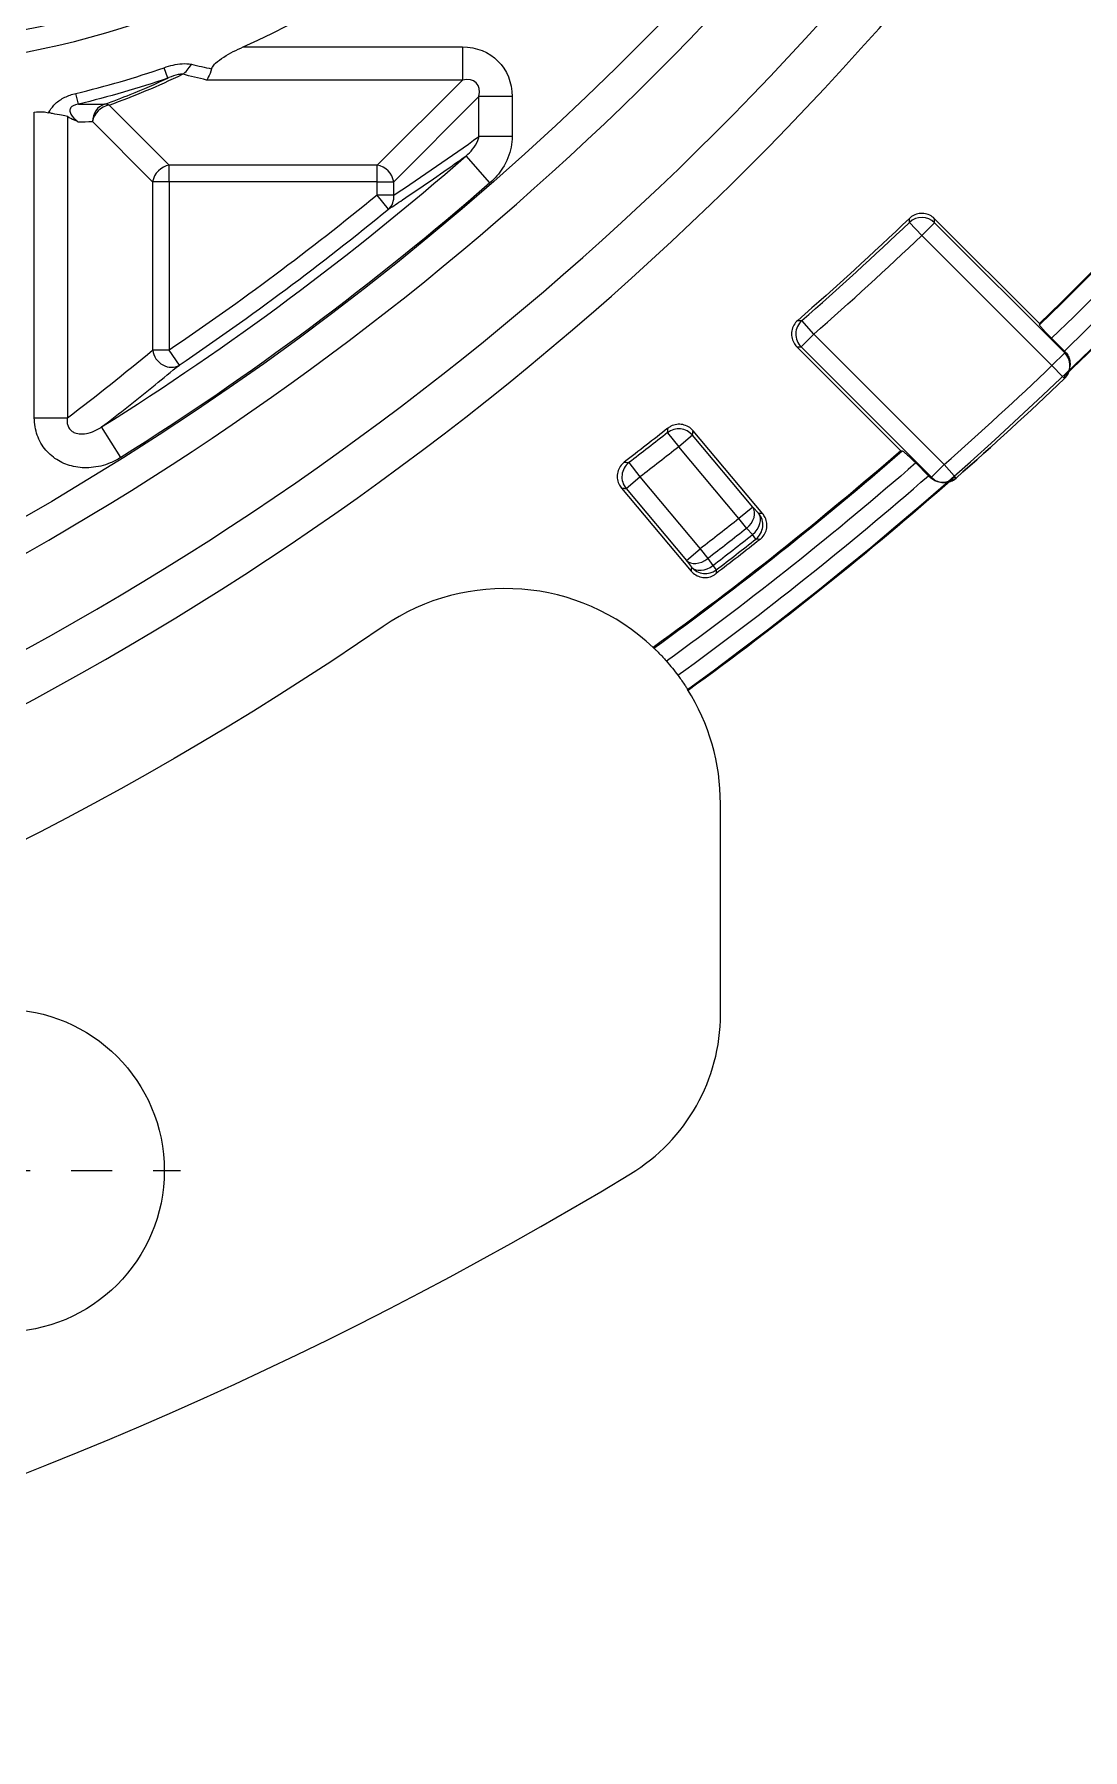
# Model space of a CAD drawing. Header units: millimetres. Extents: x 2595 to 3308, y 1499 to 1823.
# Drawn here: x 2795.88 to 2825.1, y 1562.28 to 1610.1 of the extents above; entities that cross this region are included whole.
import ezdxf
from ezdxf.lldxf.tags import DXFTag

# ---------------------------------------------------------------- set-up
doc = ezdxf.new("R2010")
doc.units = ezdxf.units.MM
doc.linetypes.add('CENTER', pattern=[2, 1.25, -0.25, 0.25, -0.25])
doc.layers.add('5', color=7, linetype='Continuous', true_color=0xffffff)
tags = doc.linetypes.add('DASHED', pattern=[25.72, 12.86, -12.86]).pattern_tags.tags
tags[6:7] = [DXFTag(74, 4), DXFTag(75, 0), DXFTag(340, '0'), DXFTag(46, 0.0), DXFTag(50, 0.0), DXFTag(44, 0.0), DXFTag(45, 0.0)]
tags[4:5] = [DXFTag(74, 4), DXFTag(75, 0), DXFTag(340, '0'), DXFTag(46, 0.0), DXFTag(50, 0.0), DXFTag(44, 0.0), DXFTag(45, 0.0)]

msp = doc.modelspace()

# ---------------------------------------------------------------- linework, layer by layer
at = {"layer": '5', "color": 7, "linetype": 'Continuous'}
for p, q in [((2801.697, 1609.748), (2807.805, 1609.748)), ((2807.805, 1609.748), (2807.805, 1608.824)), ((2799.594, 1608.878), (2799.493, 1609.169)), ((2807.805, 1608.824), (2800.678, 1608.824)), ((2805.43, 1606.45), (2807.805, 1608.824)), ((2797.103, 1608.153), (2797.032, 1608.452)), ((2805.893, 1605.988), (2808.267, 1608.362)), ((2808.267, 1607.25), (2808.267, 1608.362)), ((2809.191, 1608.362), (2808.267, 1608.362)), ((2809.191, 1608.362), (2809.191, 1607.25)), ((2795.875, 1599.407), (2795.875, 1607.926)), ((2796.799, 1607.804), (2796.799, 1599.407)), ((2799.636, 1606.45), (2797.958, 1608.127)), ((2799.173, 1605.988), (2797.496, 1607.665)), ((2809.191, 1607.25), (2808.267, 1607.25)), ((2805.43, 1606.45), (2799.636, 1606.45)), ((2799.636, 1605.988), (2799.636, 1606.45)), ((2805.43, 1605.988), (2805.43, 1606.45)), ((2808.574, 1605.957), (2807.913, 1606.714)), ((2799.636, 1605.988), (2799.173, 1605.988)), ((2799.173, 1605.988), (2799.173, 1601.295)), ((2805.43, 1605.988), (2799.636, 1605.988)), ((2799.636, 1605.988), (2799.636, 1601.295)), ((2805.43, 1605.615), (2805.43, 1605.988)), ((2805.43, 1605.988), (2805.893, 1605.988)), ((2805.893, 1605.615), (2805.893, 1605.988)), ((2805.749, 1605.226), (2805.43, 1605.615)), ((2805.893, 1605.615), (2805.43, 1605.615)), ((2823.893, 1602.036), (2820.968, 1604.96)), ((2820.612, 1604.492), (2820.265, 1604.856)), ((2820.612, 1604.492), (2820.967, 1604.848)), ((2824.239, 1600.865), (2820.612, 1604.492)), ((2824.595, 1601.22), (2820.967, 1604.848)), ((2817.6, 1601.74), (2817.27, 1602.118)), ((2817.245, 1601.385), (2817.6, 1601.74)), ((2817.6, 1601.74), (2821.235, 1598.106)), ((2824.23, 1601.624), (2824.584, 1601.269)), ((2799.636, 1601.295), (2799.173, 1601.295)), ((2799.917, 1600.879), (2799.636, 1601.295)), ((2820.027, 1598.49), (2817.127, 1601.389)), ((2817.245, 1601.385), (2820.88, 1597.751)), ((2824.239, 1600.865), (2824.595, 1601.22)), ((2824.533, 1600.558), (2824.239, 1600.865)), ((2795.875, 1599.407), (2796.799, 1599.407)), ((2798.285, 1598.302), (2797.751, 1599.153)), ((2813.525, 1598.994), (2813.836, 1598.599)), ((2814.221, 1598.922), (2813.836, 1598.599)), ((2815.9, 1596.921), (2814.221, 1598.922)), ((2816.176, 1596.735), (2814.234, 1599.048)), ((2815.515, 1596.598), (2813.836, 1598.599)), ((2812.37, 1597.437), (2812.754, 1597.76)), ((2812.449, 1598.158), (2812.754, 1597.76)), ((2812.754, 1597.76), (2814.434, 1595.757)), ((2820.798, 1597.793), (2820.443, 1598.149)), ((2820.88, 1597.751), (2821.235, 1598.106)), ((2821.516, 1597.787), (2821.235, 1598.106)), ((2812.239, 1597.451), (2814.181, 1595.136)), ((2812.37, 1597.437), (2814.05, 1595.435)), ((2815.9, 1596.921), (2815.515, 1596.598)), ((2816.062, 1596.746), (2815.9, 1596.921)), ((2815.73, 1596.327), (2815.515, 1596.598)), ((2815.892, 1596.151), (2815.73, 1596.327)), ((2815.989, 1596.029), (2815.892, 1596.151)), ((2814.05, 1595.435), (2814.434, 1595.757)), ((2814.05, 1595.435), (2814.193, 1595.245)), ((2814.434, 1595.757), (2814.645, 1595.483)), ((2814.645, 1595.483), (2814.789, 1595.293)), ((2814.789, 1595.293), (2814.884, 1595.169)), ((2814.999, 1582.78), (2814.999, 1588.649))]:
    msp.add_line(p, q, dxfattribs=at)
at = {"layer": '5', "color": 7, "linetype": 'DASHED'}
for p, q in [((2824.587, 1600.501), (2824.533, 1600.558)), ((2821.567, 1597.729), (2821.516, 1597.787)), ((2821.567, 1597.728), (2821.567, 1597.729))]:
    msp.add_line(p, q, dxfattribs=at)
at = {"layer": '5', "color": 1, "linetype": 'CENTER', "ltscale": 4.572}
msp.add_line((2790.048, 1578.421), (2799.948, 1578.421), dxfattribs=at)
at = {"layer": '5', "color": 7, "linetype": 'Continuous'}
msp.add_circle((2794.998, 1578.421), 4.5, dxfattribs=at)
for centre, radius, start, end in [((2754.999, 1673.259), 100.6, 305.96599, 77.45703), ((2754.999, 1673.259), 100.123, 314.0269, 77.45703), ((2754.999, 1673.259), 99.119, 314.03149, 77.76073), ((2754.999, 1667.223), 85.99, 282.44405, 347.55591), ((2754.999, 1667.223), 84.657, 283.18176, 346.81818), ((2754.999, 1667.223), 82.318, 284.94026, 345.05974), ((2791.215, 1633.019), 23.828, 155, 0), ((2791.215, 1633.019), 23.204, 155, 0), ((2791.215, 1633.019), 25.522, 294.2483, 326.4021), ((2791.215, 1633.019), 25.246, 283.3203, 289.1403), ((2754.999, 1667.223), 80.382, 302.1306, 311.16873), ((2754.999, 1667.223), 80.119, 304.09967, 309.30282), ((2754.999, 1673.259), 94.544, 311.19596, 313.65533), ((2754.999, 1673.259), 95.046, 311.19596, 313.65533), ((2754.999, 1673.259), 100.175, 311.391, 313.72419), ((2754.999, 1673.259), 99.119, 305.91761, 311.03093), ((2754.999, 1673.259), 100.123, 305.97356, 311.08512), ((2754.999, 1673.259), 98.252, 307.48328, 308.29863), ((2754.999, 1673.259), 98.408, 307.48328, 308.29863), ((2808.999, 1588.649), 6, 46.5712, 124.4987), ((2808.999, 1588.649), 6, 0, 32.0975), ((2809.799, 1582.78), 5.2, 301.2018, 0), ((2754.999, 1673.259), 110.98, 238.79815, 301.20185)]:
    msp.add_arc(centre, radius, start, end, dxfattribs=at)
at = {"layer": '5', "color": 7, "linetype": 'DASHED'}
for centre, radius, start, end in [((2754.999, 1673.259), 100.625, 313.7537, 77.45703), ((2754.999, 1673.259), 100.626, 313.76319, 77.45703), ((2824.239, 1600.865), 0.503, 313.7242, 359.3621), ((2754.999, 1673.259), 100.678, 311.391, 313.72419), ((2754.999, 1673.259), 100.625, 305.96499, 311.35887), ((2754.999, 1673.259), 100.626, 305.96516, 311.34904), ((2821.235, 1598.106), 0.503, 270, 311.391), ((2821.235, 1598.106), 0.503, 268.1955, 270)]:
    msp.add_arc(centre, radius, start, end, dxfattribs=at)
at = {"layer": '5', "color": 7, "linetype": 'Continuous', "extrusion": (0, 0, -1)}
for centre, radius, start, end in [((-2754.999, 1673.259), 99.621, 102.23927, 225.978), ((-2754.999, 1673.259), 99.091, 102.25479, 225.95274), ((-2754.999, 1667.223), 81.429, 194.94026, 247.82133), ((-2791.215, 1633.019), 25.554, 250.8597, 256.6797), ((-2754.999, 1667.223), 81.386, 228.83127, 237.8694), ((-2754.999, 1667.223), 79.617, 230.69718, 235.90033), ((-2754.999, 1673.259), 94.463, 226.29725, 228.85592), ((-2754.999, 1673.259), 94.463, 231.70628, 232.6425), ((-2754.999, 1673.259), 94.554, 231.75953, 232.58506), ((-2754.999, 1673.259), 95.057, 231.75953, 232.58506), ((-2754.999, 1673.259), 99.091, 228.98626, 234.08537), ((-2754.999, 1673.259), 99.621, 228.93463, 234.04199), ((-2754.999, 1673.259), 97.668, 231.71248, 232.51591), ((-2754.999, 1673.259), 98.014, 231.71248, 232.51591), ((-2754.999, 1673.259), 98.487, 231.65369, 232.56102), ((-2754.999, 1667.223), 89.341, 235.50132, 304.49868), ((-2808.999, 1588.649), 6, 138.5429, 143.3414)]:
    msp.add_arc(centre, radius, start, end, dxfattribs=at)
at = {"layer": '5', "color": 7, "linetype": 'DASHED', "extrusion": (0, 0, -1)}
msp.add_arc((-2754.999, 1673.259), 100.678, 226.27581, 228.609, dxfattribs=at)
at = {"layer": '5', "color": 7, "linetype": 'Continuous', "extrusion": (0, 0, -1)}
msp.add_ellipse((2807.549, 1608.106), major_axis=(1.249, 1.249), ratio=0.854588, start_param=5.576034, end_param=6.990337, dxfattribs=at)
at = {"layer": '5', "color": 7, "linetype": 'Continuous'}
for centre, major_axis, ratio, start_param, end_param in [((2800.007, 1609.91), (0.229, 0.979), 0.468859, 3.604954, 4.105164), ((2791.215, 1628.269), (0, -21.308), 0.969623, 0.332442, 0.439502), ((2807.549, 1608.106), (0.641, 0.641), 0.555158, 5.576034, 6.990337), ((2797.958, 1607.665), (0.006, -0.503), 0.918762, 3.409542, 4.700594), ((2797.958, 1607.665), (0.356, 0.356), 0.854588, 0.863645, 2.277948), ((2797.958, 1607.665), (0.169, -0.474), 0.615357, 2.617025, 3.008592), ((2797.15, 1633.019), (26.15, 0), 0.969623, 4.710113, 4.725629), ((2764.557, 1667.223), (74.576, 0), 0.992534, 5.299878, 5.338635), ((2799.636, 1605.988), (0.356, 0.356), 0.854588, 0.863645, 2.277948), ((2805.43, 1605.988), (0.356, -0.356), 0.854588, 0.863645, 2.277948), ((2805.43, 1605.615), (0.277, -0.42), 0.889007, 0.114547, 1.03955), ((2820.612, 1604.492), (-0.503, 0.006), 0.997327, 3.940063, 5.484715), ((2817.6, 1601.74), (0.017, 0.503), 0.997071, 0.753665, 2.387928), ((2744.006, 1667.223), (86.346, 0), 0.992534, 5.37024, 5.405474), ((2799.636, 1601.295), (0.32, -0.388), 0.873673, 4.088235, 6.175403), ((2824.236, 1600.869), (-0.503, 0.006), 0.997324, 3.147208, 3.928433), ((2813.836, 1598.599), (-0.5, 0.052), 0.997346, 3.943674, 5.481104), ((2812.754, 1597.76), (-0.055, -0.5), 0.997136, 3.905865, 5.518913), ((2821.235, 1598.106), (0.016, 0.503), 0.997082, 2.38623, 3.041908), ((2815.515, 1596.598), (-0.369, -0.342), 0.687209, 1.516113, 3.069488), ((2815.678, 1596.423), (-0.369, -0.342), 0.687214, 1.516246, 3.069487), ((2815.678, 1596.423), (-0.051, -0.5), 0.997181, 0.771962, 2.369631), ((2814.434, 1595.757), (0.401, 0.304), 0.688348, 3.213805, 4.71641), ((2814.578, 1595.568), (0.401, 0.304), 0.688348, 3.213805, 4.716401), ((2814.578, 1595.568), (0.5, -0.055), 0.997379, 3.950264, 5.474514)]:
    msp.add_ellipse(centre, major_axis=major_axis, ratio=ratio, start_param=start_param, end_param=end_param, dxfattribs=at)
at = {"layer": '5', "color": 7, "linetype": 'DASHED'}
for centre, major_axis, ratio, start_param, end_param in [((2824.236, 1600.869), (-0.503, 0.006), 0.997324, 2.34375, 3.147209), ((2821.235, 1598.106), (0.016, 0.503), 0.997082, 3.160382, 3.896955), ((2821.235, 1598.106), (0.016, 0.503), 0.997082, 3.041908, 3.129128)]:
    msp.add_ellipse(centre, major_axis=major_axis, ratio=ratio, start_param=start_param, end_param=end_param, dxfattribs=at)
at = {"layer": '5', "color": 7, "linetype": 'Continuous'}
for points, knots in [([(2800.818, 1609.135), (2800.824, 1609.152), (2800.831, 1609.169), (2800.862, 1609.223), (2800.892, 1609.258), (2800.993, 1609.356), (2801.073, 1609.413), (2801.326, 1609.574), (2801.511, 1609.665), (2801.697, 1609.748)], [0, 0, 0, 0, 0.058719, 0.058719, 0.19003, 0.19003, 0.455466, 0.455466, 1, 1, 1, 1]), ([(2799.493, 1609.169), (2799.655, 1609.225), (2799.827, 1609.269), (2800.082, 1609.285), (2800.172, 1609.281), (2800.253, 1609.263)], [0, 0, 0, 0, 0.650172, 0.650172, 1, 1, 1, 1]), ([(2797.83, 1608.149), (2798.077, 1608.237), (2798.317, 1608.329), (2798.914, 1608.569), (2799.261, 1608.721), (2799.594, 1608.878)], [0, 0, 0, 0, 0.390999, 0.390999, 1, 1, 1, 1]), ([(2800.007, 1608.986), (2799.988, 1608.988), (2799.968, 1608.987), (2799.927, 1608.983), (2799.907, 1608.979), (2799.794, 1608.955), (2799.71, 1608.924), (2799.617, 1608.887), (2799.606, 1608.882), (2799.594, 1608.878)], [0, 0, 0, 0, 0.128128, 0.128128, 0.266181, 0.266181, 0.907971, 0.907971, 1, 1, 1, 1]), ([(2800.818, 1609.135), (2800.789, 1609.043), (2800.757, 1608.963), (2800.71, 1608.873), (2800.695, 1608.848), (2800.68, 1608.826), (2800.679, 1608.825), (2800.678, 1608.824)], [0, 0, 0, 0, 0.680956, 0.680956, 0.983481, 0.983481, 1, 1, 1, 1]), ([(2796.275, 1607.914), (2796.284, 1607.932), (2796.294, 1607.949), (2796.347, 1608.038), (2796.402, 1608.108), (2796.541, 1608.236), (2796.629, 1608.296), (2796.82, 1608.391), (2796.926, 1608.427), (2797.032, 1608.452)], [0, 0, 0, 0, 0.071401, 0.071401, 0.365513, 0.365513, 0.682761, 0.682761, 1, 1, 1, 1]), ([(2795.875, 1607.926), (2795.955, 1607.94), (2796.038, 1607.946), (2796.171, 1607.936), (2796.225, 1607.927), (2796.275, 1607.914)], [0, 0, 0, 0, 0.589791, 0.589791, 1, 1, 1, 1]), ([(2796.799, 1607.804), (2796.758, 1607.83), (2796.7, 1607.836), (2796.559, 1607.856), (2796.475, 1607.868), (2796.35, 1607.895), (2796.313, 1607.904), (2796.275, 1607.914)], [0, 0, 0, 0, 0.419665, 0.419665, 0.83697, 0.83697, 1, 1, 1, 1]), ([(2797.09, 1607.663), (2797.089, 1607.664), (2797.088, 1607.664), (2797.055, 1607.677), (2797.023, 1607.69), (2796.927, 1607.733), (2796.863, 1607.764), (2796.799, 1607.804)], [0, 0, 0, 0, 0.012872, 0.012872, 0.336373, 0.336373, 1, 1, 1, 1]), ([(2797.103, 1608.153), (2797.078, 1608.148), (2797.051, 1608.142), (2797.009, 1608.129), (2796.993, 1608.123), (2796.965, 1608.11), (2796.952, 1608.103), (2796.93, 1608.089), (2796.92, 1608.081), (2796.901, 1608.063), (2796.892, 1608.052), (2796.876, 1608.025), (2796.871, 1608.009), (2796.861, 1607.949), (2796.875, 1607.911), (2796.936, 1607.794), (2797.009, 1607.726), (2797.09, 1607.663)], [0, 0, 0, 0, 0.067194, 0.067194, 0.106042, 0.106042, 0.138258, 0.138258, 0.170573, 0.170573, 0.211749, 0.211749, 0.283047, 0.283047, 0.498109, 0.498109, 1, 1, 1, 1]), ([(2797.103, 1608.153), (2797.182, 1608.151), (2797.262, 1608.15), (2797.504, 1608.147), (2797.667, 1608.147), (2797.83, 1608.149)], [0, 0, 0, 0, 0.327862, 0.327862, 1, 1, 1, 1]), ([(2807.913, 1606.714), (2807.979, 1606.767), (2808.039, 1606.828), (2808.15, 1606.967), (2808.2, 1607.047), (2808.248, 1607.172), (2808.26, 1607.211), (2808.267, 1607.25)], [0, 0, 0, 0, 0.396265, 0.396265, 0.823603, 0.823603, 1, 1, 1, 1]), ([(2809.191, 1607.25), (2809.191, 1607.152), (2809.181, 1607.052), (2809.122, 1606.749), (2809.04, 1606.547), (2808.831, 1606.216), (2808.71, 1606.076), (2808.574, 1605.957)], [0, 0, 0, 0, 0.199908, 0.199908, 0.631797, 0.631797, 1, 1, 1, 1]), ([(2805.749, 1605.226), (2805.877, 1605.311), (2806.006, 1605.397), (2806.649, 1605.828), (2807.162, 1606.181), (2807.754, 1606.6), (2807.834, 1606.657), (2807.913, 1606.714)], [0, 0, 0, 0, 0.177883, 0.177883, 0.889443, 0.889443, 1, 1, 1, 1]), ([(2820.968, 1604.96), (2820.928, 1605), (2820.881, 1605.033), (2820.78, 1605.082), (2820.724, 1605.098), (2820.612, 1605.111), (2820.555, 1605.107), (2820.445, 1605.082), (2820.392, 1605.06), (2820.316, 1605.012), (2820.29, 1604.991), (2820.266, 1604.968)], [0, 0, 0, 0, 0.218223, 0.218223, 0.43647, 0.43647, 0.654394, 0.654394, 0.872187, 0.872187, 1, 1, 1, 1]), ([(2817.152, 1602.123), (2817.11, 1602.086), (2817.073, 1602.041), (2817.018, 1601.943), (2816.998, 1601.888), (2816.978, 1601.778), (2816.978, 1601.72), (2816.996, 1601.609), (2817.014, 1601.554), (2817.064, 1601.463), (2817.093, 1601.423), (2817.127, 1601.389)], [0, 0, 0, 0, 0.206217, 0.206217, 0.41246, 0.41246, 0.618346, 0.618346, 0.824043, 0.824043, 1, 1, 1, 1]), ([(2824.23, 1601.624), (2824.19, 1601.664), (2824.15, 1601.705), (2824.076, 1601.781), (2824.042, 1601.818), (2823.982, 1601.882), (2823.956, 1601.911), (2823.918, 1601.957), (2823.904, 1601.974), (2823.894, 1601.991), (2823.892, 1601.995), (2823.892, 1601.997)], [0, 0, 0, 0, 0.221949, 0.221949, 0.443898, 0.443898, 0.665857, 0.665857, 0.888029, 0.888029, 1, 1, 1, 1]), ([(2824.595, 1601.259), (2824.627, 1601.227), (2824.655, 1601.191), (2824.698, 1601.117), (2824.714, 1601.078), (2824.74, 1600.989), (2824.745, 1600.937), (2824.739, 1600.826), (2824.722, 1600.766), (2824.67, 1600.661), (2824.634, 1600.615), (2824.589, 1600.577), (2824.588, 1600.576), (2824.588, 1600.576)], [0, 0, 0, 0, 0.140895, 0.140895, 0.280804, 0.280804, 0.472492, 0.472492, 0.732873, 0.732873, 0.995286, 0.995286, 1, 1, 1, 1]), ([(2797.751, 1599.153), (2798.25, 1599.537), (2798.748, 1599.93), (2799.469, 1600.512), (2799.693, 1600.695), (2799.917, 1600.879)], [0, 0, 0, 0, 0.689151, 0.689151, 1, 1, 1, 1]), ([(2798.285, 1598.302), (2798.19, 1598.242), (2798.09, 1598.191), (2797.818, 1598.08), (2797.638, 1598.036), (2797.294, 1598.007), (2797.128, 1598.017), (2796.821, 1598.084), (2796.676, 1598.14), (2796.417, 1598.292), (2796.298, 1598.39), (2796.096, 1598.626), (2796.013, 1598.77), (2795.903, 1599.076), (2795.875, 1599.243), (2795.875, 1599.407)], [0, 0, 0, 0, 0.102509, 0.102509, 0.270455, 0.270455, 0.420869, 0.420869, 0.560394, 0.560394, 0.698927, 0.698927, 0.84796, 0.84796, 1, 1, 1, 1]), ([(2796.799, 1599.407), (2796.791, 1599.365), (2796.788, 1599.321), (2796.793, 1599.26), (2796.796, 1599.242), (2796.807, 1599.191), (2796.82, 1599.158), (2796.848, 1599.111), (2796.86, 1599.094), (2796.896, 1599.053), (2796.924, 1599.032), (2796.969, 1599.006), (2796.984, 1598.999), (2797.055, 1598.97), (2797.113, 1598.961), (2797.24, 1598.957), (2797.309, 1598.966), (2797.458, 1599.003), (2797.537, 1599.033), (2797.66, 1599.095), (2797.706, 1599.123), (2797.751, 1599.153)], [0, 0, 0, 0, 0.098544, 0.098544, 0.137864, 0.137864, 0.212414, 0.212414, 0.254822, 0.254822, 0.329046, 0.329046, 0.366517, 0.366517, 0.49832, 0.49832, 0.66347, 0.66347, 0.86846, 0.86846, 1, 1, 1, 1]), ([(2814.234, 1599.048), (2814.198, 1599.092), (2814.154, 1599.129), (2814.057, 1599.186), (2814.003, 1599.207), (2813.893, 1599.229), (2813.835, 1599.231), (2813.724, 1599.215), (2813.669, 1599.198), (2813.59, 1599.157), (2813.563, 1599.14), (2813.538, 1599.12)], [0, 0, 0, 0, 0.219232, 0.219232, 0.438486, 0.438486, 0.657421, 0.657421, 0.876229, 0.876229, 1, 1, 1, 1]), ([(2820.068, 1598.488), (2820.072, 1598.488), (2820.083, 1598.481), (2820.118, 1598.454), (2820.141, 1598.434), (2820.198, 1598.384), (2820.231, 1598.353), (2820.304, 1598.285), (2820.343, 1598.247), (2820.403, 1598.188), (2820.423, 1598.168), (2820.443, 1598.149)], [0, 0, 0, 0, 0.222512, 0.222512, 0.444986, 0.444986, 0.667991, 0.667991, 0.891329, 0.891329, 1, 1, 1, 1]), ([(2812.319, 1598.173), (2812.274, 1598.139), (2812.234, 1598.097), (2812.173, 1598.003), (2812.149, 1597.95), (2812.122, 1597.841), (2812.118, 1597.783), (2812.128, 1597.671), (2812.143, 1597.615), (2812.186, 1597.524), (2812.21, 1597.485), (2812.239, 1597.451)], [0, 0, 0, 0, 0.208934, 0.208934, 0.417894, 0.417894, 0.626504, 0.626504, 0.83494, 0.83494, 1, 1, 1, 1]), ([(2821.229, 1597.607), (2821.226, 1597.607), (2821.224, 1597.607), (2821.172, 1597.602), (2821.118, 1597.605), (2821.024, 1597.631), (2820.985, 1597.646), (2820.909, 1597.69), (2820.872, 1597.719), (2820.839, 1597.752)], [0, 0, 0, 0, 0.017892, 0.017892, 0.428963, 0.428963, 0.713141, 0.713141, 1, 1, 1, 1]), ([(2816.102, 1596.018), (2816.146, 1596.053), (2816.185, 1596.096), (2816.245, 1596.191), (2816.268, 1596.244), (2816.293, 1596.354), (2816.296, 1596.411), (2816.284, 1596.523), (2816.268, 1596.578), (2816.225, 1596.667), (2816.202, 1596.702), (2816.176, 1596.735)], [0, 0, 0, 0, 0.211197, 0.211197, 0.422418, 0.422418, 0.633297, 0.633297, 0.844013, 0.844013, 1, 1, 1, 1]), ([(2814.181, 1595.136), (2814.218, 1595.093), (2814.262, 1595.055), (2814.358, 1594.998), (2814.412, 1594.977), (2814.523, 1594.955), (2814.58, 1594.953), (2814.692, 1594.969), (2814.747, 1594.986), (2814.823, 1595.026), (2814.848, 1595.042), (2814.872, 1595.06)], [0, 0, 0, 0, 0.221367, 0.221367, 0.442757, 0.442757, 0.663832, 0.663832, 0.884789, 0.884789, 1, 1, 1, 1]), ([(2813.145, 1592.986), (2813.146, 1592.985), (2813.153, 1592.979), (2813.177, 1592.955), (2813.197, 1592.936), (2813.246, 1592.887), (2813.276, 1592.857), (2813.342, 1592.789), (2813.379, 1592.75), (2813.443, 1592.68), (2813.47, 1592.651), (2813.496, 1592.621)], [0, 0, 0, 0, 0.181328, 0.181328, 0.399877, 0.399877, 0.620391, 0.620391, 0.843862, 0.843862, 1, 1, 1, 1]), ([(2813.813, 1592.231), (2813.843, 1592.19), (2813.873, 1592.148), (2813.932, 1592.065), (2813.961, 1592.022), (2814.011, 1591.948), (2814.033, 1591.914), (2814.067, 1591.861), (2814.08, 1591.841), (2814.094, 1591.818), (2814.097, 1591.813), (2814.096, 1591.815)], [0, 0, 0, 0, 0.187783, 0.187783, 0.394834, 0.394834, 0.602356, 0.602356, 0.810317, 0.810317, 1, 1, 1, 1])]:
    msp.add_open_spline(points, degree=3, knots=knots, dxfattribs=at)
for points in [[(2800.253, 1609.263), (2800.442, 1609.221), (2800.631, 1609.178), (2800.818, 1609.135)], [(2800.678, 1608.824), (2800.456, 1608.879), (2800.232, 1608.933), (2800.007, 1608.986)], [(2820.265, 1604.856), (2820.265, 1604.874), (2820.265, 1604.912), (2820.266, 1604.949), (2820.266, 1604.968)], [(2820.967, 1604.848), (2820.967, 1604.866), (2820.967, 1604.904), (2820.968, 1604.941), (2820.968, 1604.96)], [(2817.152, 1602.123), (2817.171, 1602.122), (2817.209, 1602.12), (2817.249, 1602.119), (2817.27, 1602.118)], [(2823.893, 1602.036), (2823.893, 1602.023), (2823.892, 1602.01), (2823.892, 1601.997)], [(2817.127, 1601.389), (2817.146, 1601.388), (2817.184, 1601.387), (2817.225, 1601.386), (2817.245, 1601.385)], [(2824.584, 1601.269), (2824.588, 1601.266), (2824.592, 1601.262), (2824.595, 1601.259)], [(2824.595, 1601.22), (2824.595, 1601.233), (2824.595, 1601.246), (2824.595, 1601.259)], [(2813.525, 1598.994), (2813.527, 1599.007), (2813.529, 1599.034), (2813.533, 1599.076), (2813.536, 1599.105), (2813.538, 1599.12)], [(2814.221, 1598.922), (2814.222, 1598.936), (2814.225, 1598.963), (2814.229, 1599.005), (2814.232, 1599.034), (2814.234, 1599.048)], [(2820.027, 1598.49), (2820.041, 1598.489), (2820.054, 1598.489), (2820.068, 1598.488)], [(2812.319, 1598.173), (2812.332, 1598.172), (2812.36, 1598.169), (2812.404, 1598.164), (2812.434, 1598.16), (2812.449, 1598.158)], [(2820.839, 1597.752), (2820.825, 1597.766), (2820.812, 1597.779), (2820.798, 1597.793)], [(2820.839, 1597.752), (2820.853, 1597.752), (2820.866, 1597.751), (2820.88, 1597.751)], [(2812.239, 1597.451), (2812.252, 1597.45), (2812.28, 1597.446), (2812.324, 1597.442), (2812.354, 1597.438), (2812.37, 1597.437)], [(2816.176, 1596.735), (2816.157, 1596.736), (2816.121, 1596.74), (2816.082, 1596.744), (2816.062, 1596.746)], [(2816.102, 1596.018), (2816.084, 1596.019), (2816.047, 1596.023), (2816.009, 1596.027), (2815.989, 1596.029)], [(2814.193, 1595.245), (2814.191, 1595.227), (2814.187, 1595.191), (2814.183, 1595.154), (2814.181, 1595.136)], [(2814.884, 1595.169), (2814.882, 1595.151), (2814.878, 1595.115), (2814.874, 1595.078), (2814.872, 1595.06)], [(2813.145, 1592.986), (2813.138, 1592.993), (2813.131, 1592.999), (2813.124, 1593.006)]]:
    msp.add_open_spline(points, degree=3, dxfattribs=at)
at = {"layer": '5', "color": 7, "linetype": 'DASHED'}
for points, degree in [([(2824.588, 1600.576), (2824.587, 1600.551), (2824.587, 1600.526), (2824.587, 1600.502)], 3), ([(2824.737, 1600.865), (2824.737, 1600.914)], 1), ([(2821.567, 1597.729), (2821.541, 1597.73), (2821.516, 1597.73), (2821.49, 1597.731)], 3), ([(2821.159, 1597.612), (2821.212, 1597.61)], 1)]:
    msp.add_open_spline(points, degree=degree, dxfattribs=at)
msp.add_open_spline([(2821.49, 1597.731), (2821.489, 1597.731), (2821.488, 1597.73), (2821.463, 1597.705), (2821.435, 1597.684), (2821.353, 1597.635), (2821.294, 1597.614), (2821.229, 1597.607)], degree=3, knots=[0, 0, 0, 0, 0.010773, 0.010773, 0.369524, 0.369524, 1, 1, 1, 1], dxfattribs=at)

doc.saveas('drawing.dxf')
